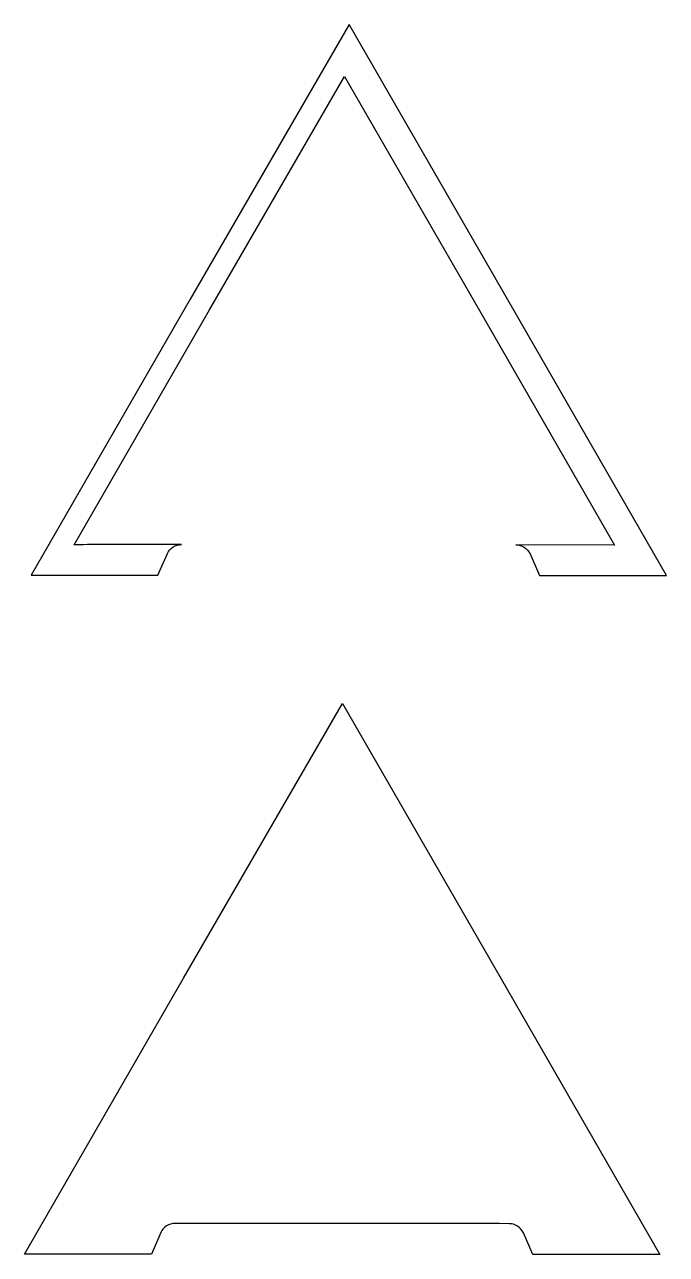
# Model space of a CAD drawing. Header units: inches. Extents: x -2.47 to 0.06, y -3.78 to 1.06.
import ezdxf

# ---------------------------------------------------------------- set-up
doc = ezdxf.new("R2010")
doc.units = ezdxf.units.IN
doc.header["$MEASUREMENT"] = 0
doc.layers.add('Layer 1', color=7, linetype='Continuous')

msp = doc.modelspace()

# ---------------------------------------------------------------- linework, layer by layer
at = {"layer": 'Layer 1', "color": 250}
for points, knots in [([(-0.5364, -0.9857), (-0.5364, -0.9857), (-0.1482, -0.9866), (-0.1482, -0.9866), (-0.1482, -0.9866), (-0.1482, -0.9866), (-0.6795, -0.063), (-0.6795, -0.063), (-0.6795, -0.063), (-0.6795, -0.063), (-1.2108, 0.8589), (-1.2108, 0.8589), (-1.2108, 0.8589), (-1.2108, 0.8589), (-1.7422, -0.061), (-1.7422, -0.061), (-1.7422, -0.061), (-1.7422, -0.061), (-2.2745, -0.9856), (-2.2745, -0.9856), (-2.2745, -0.9856), (-2.2745, -0.9856), (-2.0772, -0.9839), (-1.8522, -0.9847), (-1.8522, -0.9847), (-1.8754, -0.9847), (-1.8974, -0.9987), (-1.9079, -1.0205), (-1.9079, -1.0205), (-1.9079, -1.0205), (-1.945, -1.1055), (-1.945, -1.1055), (-1.945, -1.1055), (-1.945, -1.1055), (-2.4438, -1.1054), (-2.4438, -1.1054), (-2.4438, -1.1054), (-2.4438, -1.1054), (-1.8178, -0.0184), (-1.8178, -0.0184), (-1.8178, -0.0184), (-1.8178, -0.0184), (-1.1932, 1.0629), (-1.1932, 1.0629), (-1.1932, 1.0629), (-1.1932, 1.0629), (-0.5686, -0.0208), (-0.5686, -0.0208), (-0.5686, -0.0208), (-0.5686, -0.0208), (0.056, -1.1065), (0.056, -1.1065), (0.056, -1.1065), (0.056, -1.1065), (-0.3729, -1.1067), (-0.3729, -1.1067), (-0.3729, -1.1067), (-0.3729, -1.1067), (-0.4436, -1.1065), (-0.4436, -1.1065), (-0.4436, -1.1065), (-0.4436, -1.1065), (-0.4807, -1.0214), (-0.4807, -1.0214), (-0.4807, -1.0214), (-0.4912, -0.9996), (-0.5132, -0.9857), (-0.5364, -0.9857)], [0, 0, 0, 0, 0.058824, 0.058824, 0.058824, 0.058824, 0.117647, 0.117647, 0.117647, 0.117647, 0.176471, 0.176471, 0.176471, 0.176471, 0.235294, 0.235294, 0.235294, 0.235294, 0.294118, 0.294118, 0.294118, 0.294118, 0.352941, 0.352941, 0.352941, 0.352941, 0.411765, 0.411765, 0.411765, 0.411765, 0.470588, 0.470588, 0.470588, 0.470588, 0.529412, 0.529412, 0.529412, 0.529412, 0.588235, 0.588235, 0.588235, 0.588235, 0.647059, 0.647059, 0.647059, 0.647059, 0.705882, 0.705882, 0.705882, 0.705882, 0.764706, 0.764706, 0.764706, 0.764706, 0.823529, 0.823529, 0.823529, 0.823529, 0.882353, 0.882353, 0.882353, 0.882353, 0.941176, 0.941176, 0.941176, 0.941176, 1, 1, 1, 1]), ([(-0.3991, -3.7804), (-0.3991, -3.7804), (0.0298, -3.7802), (0.0298, -3.7802), (0.0298, -3.7802), (0.0298, -3.7802), (-0.5948, -2.6945), (-0.5948, -2.6945), (-0.5948, -2.6945), (-0.5948, -2.6945), (-1.2194, -1.6108), (-1.2194, -1.6108), (-1.2194, -1.6108), (-1.2194, -1.6108), (-1.844, -2.6921), (-1.844, -2.6921), (-1.844, -2.6921), (-1.844, -2.6921), (-2.47, -3.779), (-2.47, -3.779), (-2.47, -3.779), (-2.47, -3.779), (-1.9712, -3.7792), (-1.9712, -3.7792), (-1.9712, -3.7792), (-1.9712, -3.7792), (-1.9341, -3.6941), (-1.9341, -3.6941), (-1.9341, -3.6941), (-1.9236, -3.6723), (-1.9016, -3.6584), (-1.8784, -3.6584), (-1.8784, -3.6584), (-1.8784, -3.6584), (-0.6024, -3.6584), (-0.6024, -3.6584), (-0.6024, -3.6584), (-0.6024, -3.6584), (-0.5626, -3.6594), (-0.5626, -3.6594), (-0.5626, -3.6594), (-0.5395, -3.6594), (-0.5174, -3.6733), (-0.5069, -3.6951), (-0.5069, -3.6951), (-0.5069, -3.6951), (-0.4698, -3.7802), (-0.4698, -3.7802), (-0.4698, -3.7802), (-0.4698, -3.7802), (-0.3991, -3.7804), (-0.3991, -3.7804)], [0, 0, 0, 0, 0.076923, 0.076923, 0.076923, 0.076923, 0.153846, 0.153846, 0.153846, 0.153846, 0.230769, 0.230769, 0.230769, 0.230769, 0.307692, 0.307692, 0.307692, 0.307692, 0.384615, 0.384615, 0.384615, 0.384615, 0.461538, 0.461538, 0.461538, 0.461538, 0.538462, 0.538462, 0.538462, 0.538462, 0.615385, 0.615385, 0.615385, 0.615385, 0.692308, 0.692308, 0.692308, 0.692308, 0.769231, 0.769231, 0.769231, 0.769231, 0.846154, 0.846154, 0.846154, 0.846154, 0.923077, 0.923077, 0.923077, 0.923077, 1, 1, 1, 1])]:
    msp.add_open_spline(points, degree=3, knots=knots, dxfattribs=at)

doc.saveas('drawing.dxf')
